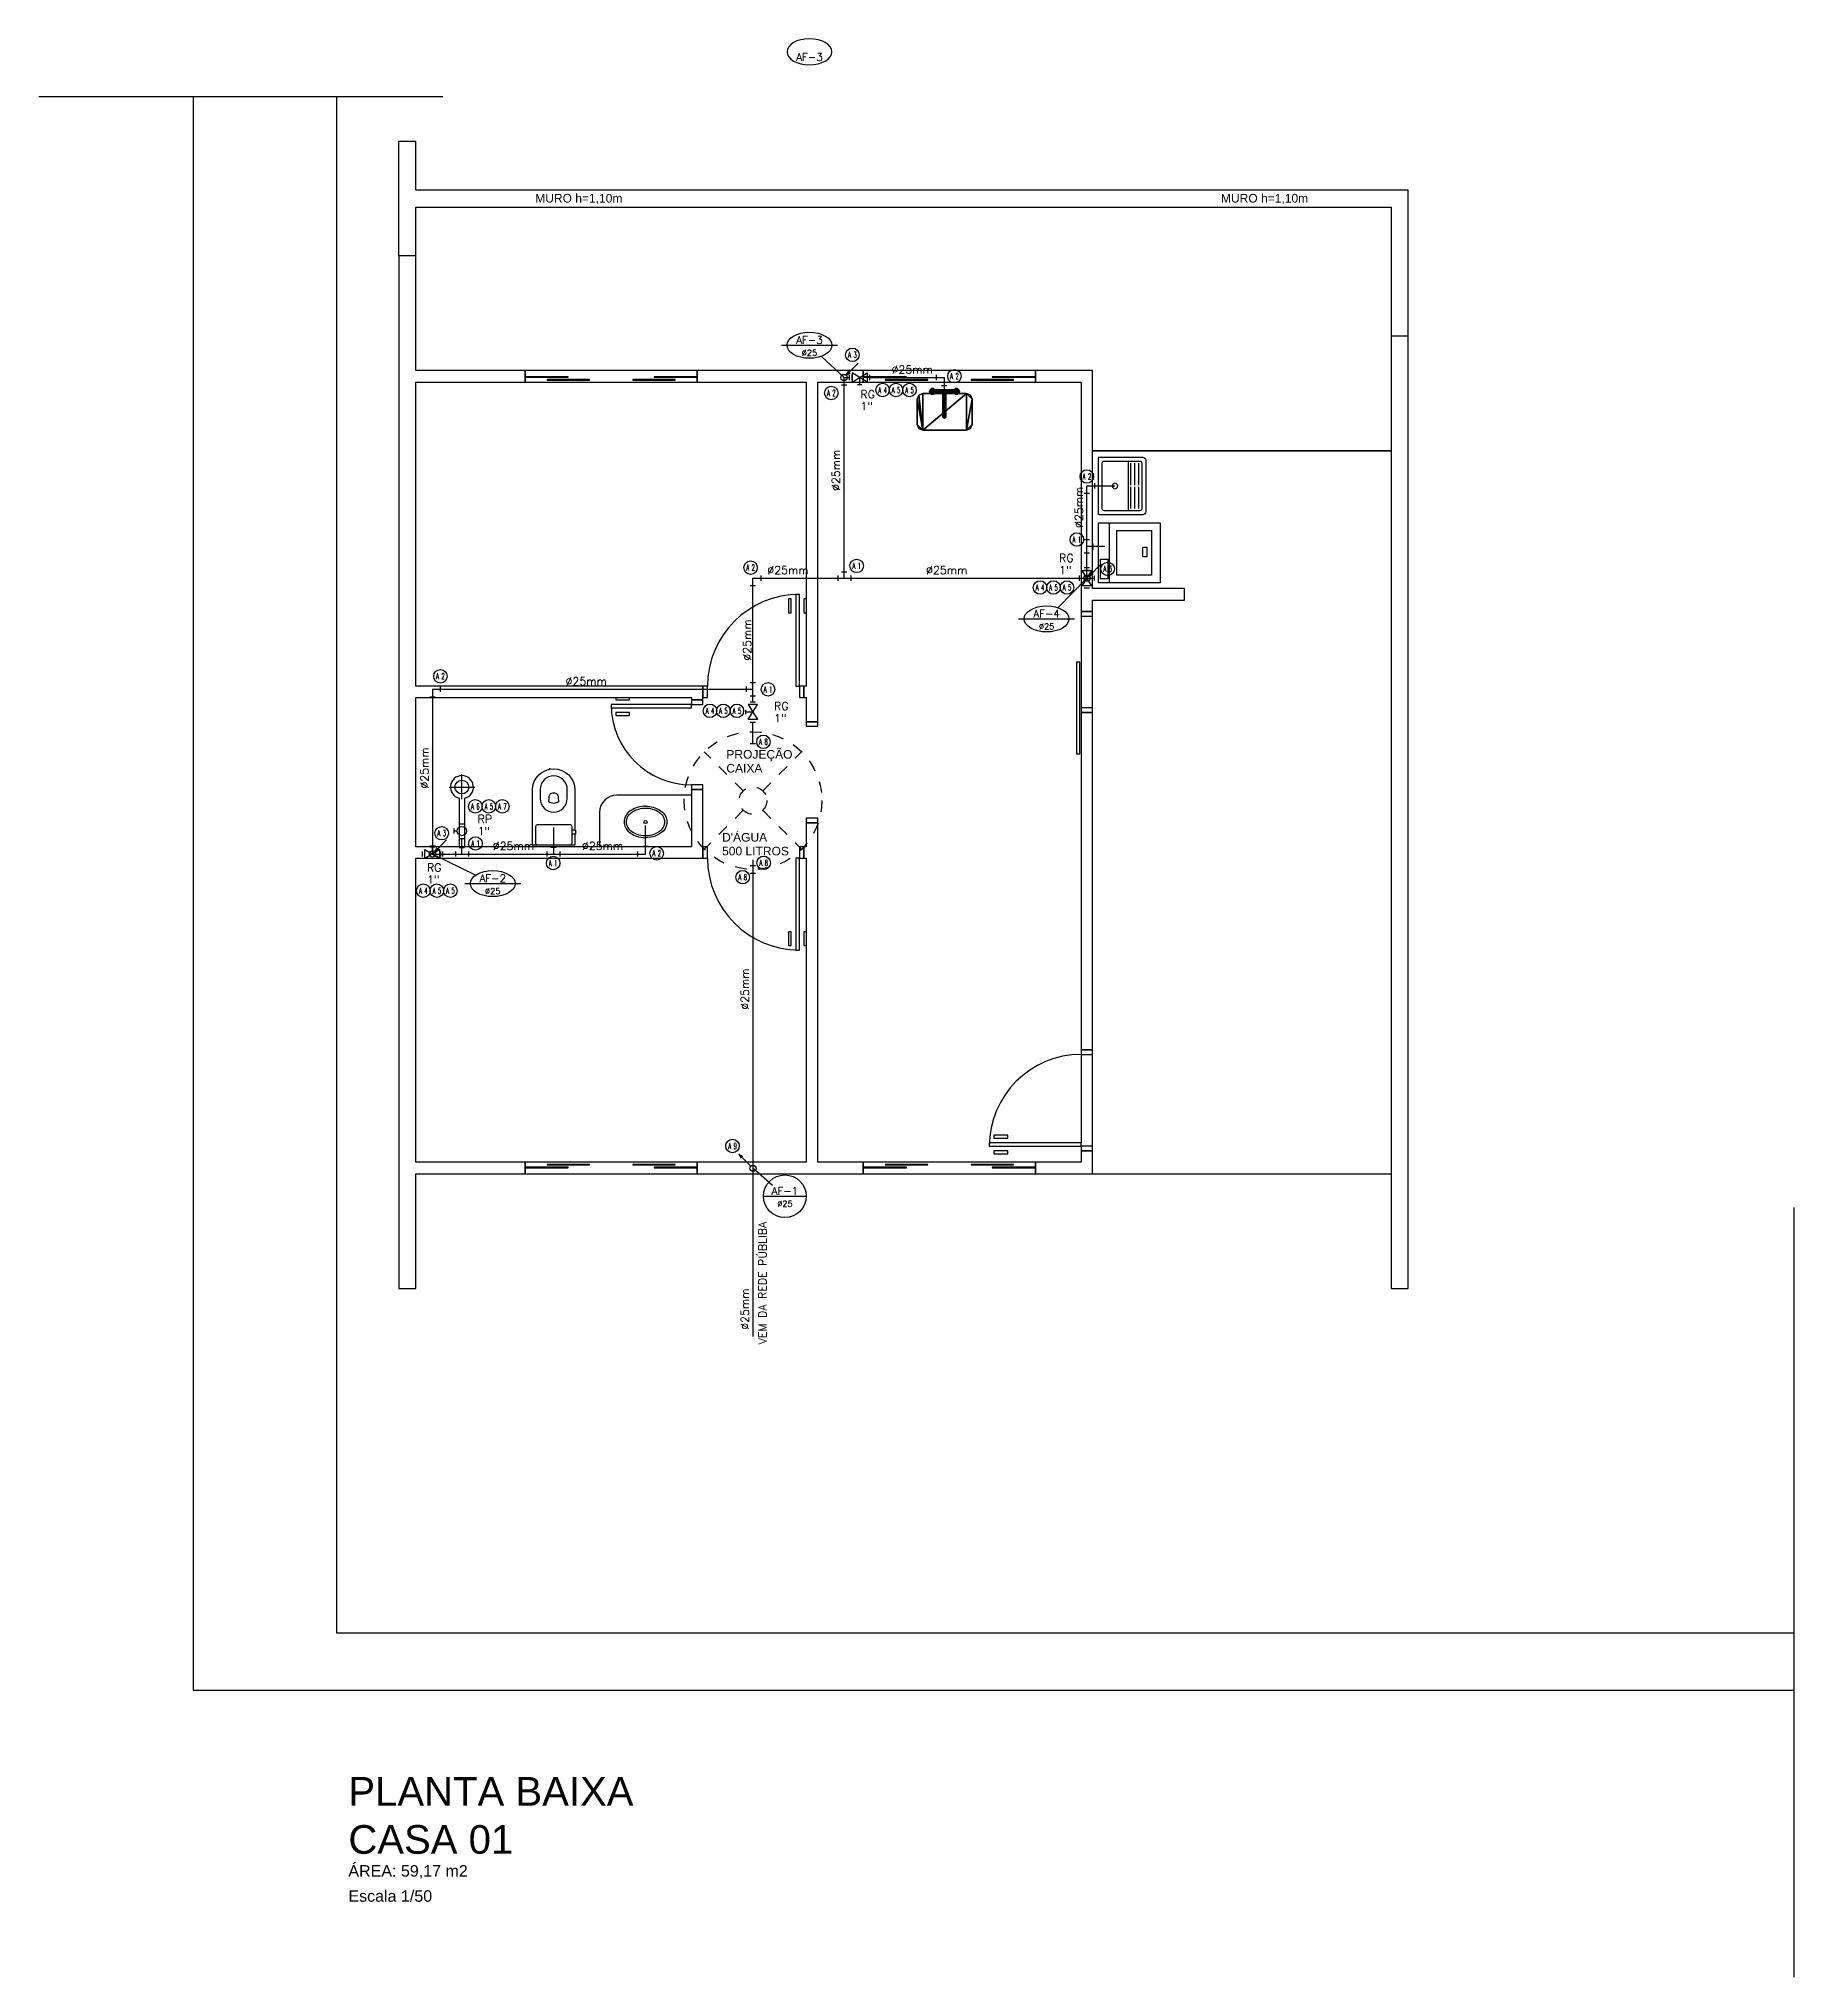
# Model space of a CAD drawing. Header units: metres. Extents: x 49 to 320, y -91 to 27.
# Drawn here: x 204.03 to 219.32, y -90.8 to -73.9 of the extents above; entities that cross this region are included whole.
import ezdxf
from ezdxf.enums import TextEntityAlignment as Align

# ---------------------------------------------------------------- set-up
doc = ezdxf.new("R2010")
doc.units = ezdxf.units.M
doc.header["$LTSCALE"] = 0.2
doc.linetypes.add('AF', pattern=[200, 100, 100])
doc.linetypes.add('DASHED', pattern=[0.75, 0.5, -0.25])
for name, color, linetype in [('ARQ-___-___-VST', 9, 'Continuous'), ('ARQ-COB-PRJ', 4, 'DASHED'), ('ARQ-EQP', 24, 'Continuous'), ('ARQ-EQP-___-INT', 7, 'Continuous'), ('CONEXAO_AG_FRIA', 6, 'Continuous'), ('Diametro', 1, 'Continuous'), ('LEGENDA_ID', 5, 'Continuous'), ('LEGENDA_ID_L', 5, 'Continuous'), ('Prumadas_L', 1, 'Continuous'), ('Prumadas_Q', 3, 'Continuous'), ('Prumadas_T', 3, 'Continuous'), ('TUBOS_AG_FRIA', 4, 'Continuous')]:
    doc.layers.add(name, color=color, linetype=linetype)
doc.styles.add('REGUA200', font='arial.ttf')
doc.styles.add('REGUA60', font='arial.ttf')
doc.styles.add('REGUA80', font='arial.ttf')
doc.styles.add('ROMANS', font='romans', dxfattribs={"height": 6})

# ---------------------------------------------------------------- blocks, each defined once
blk = doc.blocks.new('MCCUB1_3')
at = {"color": 254}
mesh = blk.add_polyface(dxfattribs=at)
corners = [(-24, -37, 70), (-22.5, -40.5, 70), (-19, -42, 70), (-24, -15, 70), (-22.5, -11.5, 70), (-19, -10, 70), (19, -10, 70), (19, -42, 70), (24, -15, 70), (24, -37, 70), (22.5, -40.5, 70), (22.5, -11.5, 70), (-24, -37, 85), (-22.5, -40.5, 85), (-19, -42, 85), (19, -42, 85), (22.5, -40.5, 85), (24, -37, 85), (24, -15, 85), (22.5, -11.5, 85), (19, -10, 85), (-19, -10, 85), (-22.5, -11.5, 85), (-24, -15, 85)]
mesh.append_faces([[corners[k] for k in face] for face in [(9, 7, 10), (6, 8, 11)]], dxfattribs={"vtx0": -1, "color": 254})
mesh.append_faces([[corners[k] for k in face] for face in [(0, 2, 3), (3, 2, 4), (4, 2, 5), (5, 2, 6), (8, 7, 9)]], dxfattribs={"vtx0": -1, "vtx1": -1, "color": 254})
mesh.append_faces([[corners[k] for k in face] for face in [(6, 7, 8)]], dxfattribs={"vtx0": -1, "vtx1": -1, "vtx2": -1, "color": 254})
mesh.append_faces([[corners[k] for k in face] for face in [(6, 2, 7)]], dxfattribs={"vtx0": -1, "vtx2": -1, "color": 254})
mesh.append_faces([[corners[k] for k in face] for face in [(12, 13, 0), (13, 14, 1), (14, 15, 2), (15, 16, 7), (16, 17, 10), (17, 18, 9), (18, 19, 8), (19, 20, 11), (20, 21, 6), (21, 22, 5), (22, 23, 4), (23, 12, 3)]], dxfattribs={"vtx1": -1, "color": 254})
mesh.append_faces([[corners[k] for k in face] for face in [(0, 1, 2), (13, 1, 0), (14, 2, 1), (15, 7, 2), (16, 10, 7), (17, 9, 10), (18, 8, 9), (19, 11, 8), (20, 6, 11), (21, 5, 6), (22, 4, 5), (23, 3, 4), (12, 0, 3)]], dxfattribs={"vtx2": -1, "color": 254})
mesh = blk.add_polyface(dxfattribs=at)
corners = [(-1.4, -30.5, 100.3), (-1.4, -30.5, 95.5), (-0.1, -31.3, 95.5), (-0.1, -31.3, 100.6), (-1.4, -29, 99.7), (-1.4, -29, 95.5), (-0.1, -28.3, 99.4), (-0.1, -28.3, 95.5), (1.2, -29, 99.7), (1.2, -29, 95.5), (1.2, -30.5, 100.3), (1.2, -30.5, 95.5), (-1.4, -27.2, 103.6), (-0.1, -27.5, 104.3), (-1.4, -26.6, 102.1), (-0.1, -26.3, 101.3), (1.2, -26.6, 102.1), (1.2, -27.2, 103.6), (-1.4, -10.6, 103.6), (-0.1, -10.3, 104.3), (-1.4, -11.2, 102.1), (-0.1, -11.5, 101.3), (1.2, -11.2, 102.1), (1.2, -10.6, 103.6), (-1.4, -7.6, 100.5), (-0.1, -7, 101), (-1.4, -8.6, 99.5), (-0.1, -9.2, 98.9), (1.2, -8.6, 99.5), (1.2, -7.6, 100.5), (-12.1, -6.6, 100), (-12.1, -7.3, 101.3), (11.9, -7.3, 101.3), (11.9, -6.6, 100), (-12.1, -7.4, 98.7), (11.9, -7.4, 98.7), (-12.1, -8.9, 98.7), (11.9, -8.9, 98.7), (-12.1, -9.6, 100), (11.9, -9.6, 100), (-12.1, -8.8, 101.3), (11.9, -8.8, 101.3), (12.5, -6.6, 106.9), (11.2, -5.7, 106.9), (9.7, -5.7, 106.9), (8.4, -6.6, 106.9), (7.9, -8.1, 106.9), (8.4, -9.6, 106.9), (9.6, -10.5, 106.9), (12.4, -9.6, 106.9), (11.2, -10.5, 106.9), (12.9, -8.1, 106.9), (12.5, -6.6, 101.9), (11.2, -5.7, 101.9), (9.7, -5.7, 101.9), (8.4, -6.6, 101.9), (7.9, -8.1, 101.9), (8.4, -9.6, 101.9), (9.6, -10.5, 101.9), (11.2, -10.5, 101.9), (12.4, -9.6, 101.9), (12.9, -8.1, 101.9), (-8.1, -8.1, 101.9), (-8.5, -6.6, 101.9), (-8.5, -6.6, 106.9), (-8.1, -8.1, 106.9), (-8.6, -9.6, 101.9), (-8.6, -9.6, 106.9), (-9.8, -10.5, 101.9), (-9.8, -10.5, 106.9), (-11.4, -10.5, 101.9), (-11.4, -10.5, 106.9), (-12.6, -9.6, 101.9), (-12.6, -9.6, 106.9), (-13.1, -8.1, 101.9), (-13.1, -8.1, 106.9), (-12.6, -6.6, 101.9), (-12.6, -6.6, 106.9), (-11.3, -5.7, 101.9), (-11.3, -5.7, 106.9), (-9.8, -5.7, 101.9), (-9.8, -5.7, 106.9)]
mesh.append_faces([[corners[k] for k in face] for face in [(30, 31, 32, 33), (34, 30, 33, 35), (36, 34, 35, 37), (38, 36, 37, 39), (40, 38, 39, 41), (31, 40, 41, 32), (52, 53, 43, 42), (53, 54, 44, 43), (54, 55, 45, 44), (55, 56, 46, 45), (56, 57, 47, 46), (57, 58, 48, 47), (58, 59, 50, 48), (59, 60, 49, 50), (60, 61, 51, 49), (61, 52, 42, 51), (62, 63, 64, 65), (66, 62, 65, 67), (68, 66, 67, 69), (70, 68, 69, 71), (72, 70, 71, 73), (74, 72, 73, 75), (76, 74, 75, 77), (78, 76, 77, 79), (80, 78, 79, 81), (63, 80, 81, 64)]], dxfattribs={"color": 254})
mesh.append_faces([[corners[k] for k in face] for face in [(32, 37, 35, 33), (49, 48, 50), (42, 49, 51), (64, 67, 65), (67, 71, 69)]], dxfattribs={"vtx0": -1, "color": 254})
mesh.append_faces([[corners[k] for k in face] for face in [(32, 39, 37), (42, 44, 45), (42, 45, 46), (42, 46, 47), (42, 47, 48), (64, 73, 71), (64, 75, 73), (64, 77, 75), (64, 79, 77)]], dxfattribs={"vtx0": -1, "vtx2": -1, "color": 254})
mesh.append_faces([[corners[k] for k in face] for face in [(24, 18, 19, 25), (26, 20, 18, 24), (27, 21, 20, 26), (28, 22, 21, 27), (29, 23, 22, 28), (25, 19, 23, 29)]], dxfattribs={"vtx1": -1, "color": 254})
mesh.append_faces([[corners[k] for k in face] for face in [(36, 38, 31)]], dxfattribs={"vtx1": -1, "vtx2": -1, "color": 254})
mesh.append_faces([[corners[k] for k in face] for face in [(12, 0, 3, 13), (14, 4, 0, 12), (15, 6, 4, 14), (16, 8, 6, 15), (17, 10, 8, 16), (13, 3, 10, 17), (18, 12, 13, 19), (20, 14, 12, 18), (21, 15, 14, 20), (22, 16, 15, 21), (23, 17, 16, 22), (19, 13, 17, 23)]], dxfattribs={"vtx1": -1, "vtx3": -1, "color": 254})
mesh.append_faces([[corners[k] for k in face] for face in [(32, 41, 39), (30, 34, 36, 31), (38, 40, 31), (42, 43, 44), (64, 81, 79)]], dxfattribs={"vtx2": -1, "color": 254})
mesh.append_faces([[corners[k] for k in face] for face in [(0, 1, 2, 3), (4, 5, 1, 0), (6, 7, 5, 4), (8, 9, 7, 6), (10, 11, 9, 8), (3, 2, 11, 10)]], dxfattribs={"vtx3": -1, "color": 254})
blk = doc.blocks.new('EQLAV1_2')
at = {"color": 0}
blk.add_lwpolyline([(30.8, -10), (-30.8, -10), (-30.8, -73.5), (30.8, -73.5)], close=True, dxfattribs=at)
at = {"layer": 'ARQ-EQP-___-INT'}
blk.add_line((30.8, -21.3), (-30.8, -21.3), dxfattribs=at)
for points in [[(6.4, -19.6), (26.4, -19.6), (26.4, -12.1), (6.4, -12.1)], [(22.9, -64.6), (22.9, -28.8), (-23, -28.8), (-23, -64.6)], [(4, -59.7), (4, -55.7), (-6, -55.7), (-6, -59.7)]]:
    blk.add_lwpolyline(points, close=True, dxfattribs=at)
blk = doc.blocks.new('SAT13S_2')
at = {"layer": 'ARQ-EQP', "color": 0, "linetype": 'ByBlock'}
blk.add_lwpolyline([(-26.5, -48.5), (26.5, -48.5, 0.414214), (29.5, -45.5), (29.5, -1, 0.414214), (28.5, 0), (-28.5, 0, 0.414214), (-29.5, -1), (-29.5, -45.5, 0.414214)], format="xyb", close=True, dxfattribs=at)
at = {"layer": 'ARQ-EQP-___-INT'}
for points in [[(25.5, -27.7), (25.5, -6, 0.414214), (23.5, -4), (-23.5, -4, 0.414214), (-25.5, -6), (-25.5, -27.7)], [(-25.5, -27.8), (-25.5, -29.7, 0.414214), (-24.5, -30.6), (-23.2, -30.6), (23.1, -30.6), (24.5, -30.6, 0.414214), (25.5, -29.7), (25.5, -27.8)], [(-25.5, -30.5), (-25.5, -42.5, 0.414214), (-23.5, -44.5)], [(-23.5, -44.5), (23.5, -44.5, 0.414214), (25.5, -42.5), (25.5, -30.5, 0.414214)], [(-23.2, -33), (-0.9, -33, 0.414214)], [(-23.2, -37), (-0.9, -37, 0.414214)], [(0.8, -33), (23.1, -33, 0.414214)], [(0.8, -37), (23.1, -37, 0.414214)], [(-23.2, -41), (-0.9, -41, 0.414214)], [(0.8, -41), (23.1, -41, 0.414214)]]:
    blk.add_lwpolyline(points, format="xyb", dxfattribs=at)
blk.add_circle((0, -17), 2.8, dxfattribs=at)
blk = doc.blocks.new('SAC616S2')
at = {"layer": 'ARQ-EQP', "color": 0, "linetype": 'ByBlock'}
blk.add_lwpolyline([(18.2, -1.5, -0.329256), (18.5, -1.9), (18.5, -49.6, -0.412623), (0, -68, -0.412623), (-18.5, -49.6), (-18.5, -14.5), (-18.9, -14.5), (-18.9, -11), (-18.5, -11), (-18.5, -1.9, -0.329256), (-18.2, -1.5), (-17.3, -1.5), (0, -1.5), (17.3, -1.5)], format="xyb", close=True, dxfattribs=at)
at = {"layer": 'ARQ-EQP-___-INT'}
for p, q in [((-18.5, -11), (-16, -11)), ((-18.5, -14.5), (-16, -14.5))]:
    blk.add_line(p, q, dxfattribs=at)
blk.add_lwpolyline([(-14, -1.5, 0.324141), (-16, -3.5), (-16, -17.5, 0.333333), (-14.5, -19), (0, -19), (14.5, -19, 0.333333), (16, -17.5), (16, -3.5, 0.324141), (14, -1.5, 0.324141)], format="xyb", dxfattribs=at)
for points in [[(0, -61.7, 0.418677), (11.8, -50), (11.8, -42.1, 0.411784), (0, -30.2, 0.411784), (-11.8, -42.1), (-11.8, -50, 0.418677)], [(0, -47, -0.428571), (-4, -43.3), (-4.3, -39.3, -0.16754), (0, -37.8, -0.16754), (4.3, -39.3), (4, -43.3, -0.428571)]]:
    blk.add_lwpolyline(points, format="xyb", close=True, dxfattribs=at)
blk.add_point((3.3, -68), dxfattribs=at)
blk = doc.blocks.new('SACHS__2')
at = {"layer": 'ARQ-EQP', "color": 0, "linetype": 'ByBlock'}
for p, q in [((42.3, 2.4), (0, 2.4)), ((0, 2.4), (0, -2.4)), ((42.3, -2.4), (0, -2.4))]:
    blk.add_line(p, q, dxfattribs=at)
blk.add_arc((52, 0), 10, 193.8865, 166.1135, dxfattribs=at)
at = {"layer": 'ARQ-EQP-___-INT'}
for p, q in [((41.6, 0), (63.2, 0)), ((52, 11.2), (52, -11.2))]:
    blk.add_line(p, q, dxfattribs=at)
blk.add_circle((52, 0), 6, dxfattribs=at)
blk = doc.blocks.new('SAL37S_2')
at = {"layer": 'ARQ-EQP-___-INT'}
for points in [[(0, -10, 0.145827), (-16.8, -14.9, 0.090827), (-22, -19.4, 0.12568), (-24.8, -26.7, 0.221372), (-20.6, -38.8, 0.186059), (0, -46.5, 0.186059)], [(0, -10, -0.145827), (16.8, -14.9, -0.090827), (22, -19.4, -0.12568), (24.8, -26.7, -0.221372), (20.6, -38.8, -0.186059), (0, -46.5, -0.186059)]]:
    blk.add_lwpolyline(points, format="xyb", dxfattribs=at)
blk.add_lwpolyline([(0, -12.5, 0.14623), (-15.5, -17, 0.09047), (-20, -20.9, 0.123903), (-22.4, -27, 0.21906), (-18.9, -37, 0.185248), (0, -44.1, 0.185248), (18.8, -37, 0.21906), (22.3, -27, 0.123903), (20, -20.9, 0.09047), (15.5, -17, 0.14623)], format="xyb", close=True, dxfattribs=at)
blk.add_circle((0, -28.3), 1.8, dxfattribs=at)
blk = doc.blocks.new('Titul1')
at = {"color": 6, "style": 'REGUA200', "width": 1.4}
blk.add_attdef('TITULO', (0, 0), '', height=5, dxfattribs=at)
at = {"color": 0, "style": 'REGUA80', "width": 1.4}
blk.add_attdef('ESCALA', (0, -3.98), '', height=2, dxfattribs=at)
blk = doc.blocks.new('_resf500p')
for p, q in [((-8.5, 8.5), (-42.4, 42.4)), ((8.5, 8.5), (42.4, 42.4)), ((-8.5, -8.5), (-42.4, -42.4)), ((8.5, -8.5), (42.4, -42.4))]:
    blk.add_line(p, q)
for radius in [60, 12]:
    blk.add_circle((0, 0), radius)
blk = doc.blocks.new('*U282', base_point=(503.7, 172.5))
for p, q in [((491.3, 184.8), (494.9, 182.7)), ((491.3, 184.8), (493.4, 181.2)), ((501.7, 174.4), (491.3, 184.8))]:
    blk.add_line(p, q)
blk.add_circle((503.7, 172.5), 2.71)
blk = doc.blocks.new('*U283', base_point=(500.9, 175.2))
for q in [(513.2, 187.6), (504.9, 180.7), (506.4, 179.3)]:
    blk.add_line((502.8, 177.1), q)
blk.add_circle((500.9, 175.2), 2.71)
blk = doc.blocks.new('*U284', base_point=(504.4, 179.3))
for q in [(516.8, 191.7), (508.5, 184.9), (510, 183.4)]:
    blk.add_line((506.4, 181.3), q)
blk.add_circle((504.4, 179.3), 2.71)
blk = doc.blocks.new('*U285', base_point=(506.6, 177.6))
for q in [(518.9, 190), (510.6, 183.1), (512.1, 181.7)]:
    blk.add_line((508.5, 179.5), q)
blk.add_circle((506.6, 177.6), 2.71)
blk = doc.blocks.new('*U286', base_point=(506.6, 177.7))
for p, q in [((508.9, 186.6), (504.2, 186.6)), ((510.6, 171.2), (502.5, 184.3)), ((510.6, 184.3), (502.5, 171.2)), ((502.5, 184.3), (510.6, 184.3)), ((502.5, 171.2), (510.6, 171.2)), ((506.6, 177.7), (512.8, 177.7)), ((508.9, 168.9), (504.2, 168.9))]:
    blk.add_line(p, q)
at = {"linetype": 'Continuous'}
blk.add_line((512.8, 179.7), (512.8, 175.8), dxfattribs=at)
blk = doc.blocks.new('*U287', base_point=(504.6, 179.3))
for p, q in [((495.7, 181.7), (495.7, 177)), ((511.1, 183.4), (498.1, 175.3)), ((498.1, 183.4), (511.1, 175.3)), ((498.1, 175.3), (498.1, 183.4)), ((504.6, 179.3), (504.6, 185.6)), ((511.1, 175.3), (511.1, 183.4)), ((513.5, 181.7), (513.5, 177))]:
    blk.add_line(p, q)
at = {"linetype": 'Continuous'}
blk.add_line((502.7, 185.6), (506.5, 185.6), dxfattribs=at)
blk = doc.blocks.new('*U288', base_point=(503.7, 176.4))
at = {"linetype": 'Continuous'}
blk.add_line((497.4, 174.5), (497.4, 178.3), dxfattribs=at)
for p, q in [((503.7, 176.4), (497.4, 176.4)), ((499.6, 183), (507.7, 169.9)), ((499.6, 169.9), (507.7, 183)), ((507.7, 183), (499.6, 183)), ((507.7, 169.9), (499.6, 169.9)), ((501.3, 185.3), (506, 185.3)), ((501.3, 167.6), (506, 167.6))]:
    blk.add_line(p, q)
blk = doc.blocks.new('*U289', base_point=(501, 175.2))
for p, q in [((492.1, 177.5), (492.1, 172.9)), ((507.5, 179.2), (494.4, 171.2)), ((494.4, 179.2), (507.5, 171.2)), ((494.4, 171.2), (494.4, 179.2)), ((501, 175.2), (501, 181.5)), ((507.5, 171.2), (507.5, 179.2)), ((509.8, 177.5), (509.8, 172.9))]:
    blk.add_line(p, q)
at = {"linetype": 'Continuous'}
blk.add_line((499.1, 181.5), (502.9, 181.5), dxfattribs=at)
blk = doc.blocks.new('*U290', base_point=(501.1, 175.4))
at = {"linetype": 'Continuous'}
blk.add_line((494.3, 173.3), (494.3, 177.5), dxfattribs=at)
for p, q in [((497.1, 175.4), (494.3, 175.4)), ((498.8, 181.8), (503.5, 181.8)), ((498.8, 169), (503.5, 169))]:
    blk.add_line(p, q)
blk.add_circle((501.1, 175.4), 4.03)
blk = doc.blocks.new('*U291', base_point=(502.7, 175.2))
for p, q in [((495.7, 177.5), (495.7, 172.9)), ((500.4, 181.9), (505.1, 181.9))]:
    blk.add_line(p, q)
blk = doc.blocks.new('*U292', base_point=(500.9, 175.2))
for p, q in [((503.2, 181.9), (498.5, 181.9)), ((507.9, 177.5), (507.9, 172.9))]:
    blk.add_line(p, q)
blk = doc.blocks.new('*U293', base_point=(506.6, 177.6))
for p, q in [((499.8, 179.9), (499.8, 175.3)), ((504.2, 184.6), (508.9, 184.6))]:
    blk.add_line(p, q)
blk = doc.blocks.new('*U294', base_point=(506.6, 178.4))
for p, q in [((508.9, 171.7), (504.2, 171.7)), ((513.6, 176.1), (513.6, 180.7))]:
    blk.add_line(p, q)
blk = doc.blocks.new('*U295', base_point=(504.4, 179.3))
for p, q in [((506.8, 172.6), (502.1, 172.6)), ((511.4, 177), (511.4, 181.7))]:
    blk.add_line(p, q)
blk = doc.blocks.new('*U296', base_point=(505.3, 179.3))
for p, q in [((498.6, 177), (498.6, 181.7)), ((503, 172.3), (507.7, 172.3))]:
    blk.add_line(p, q)
blk = doc.blocks.new('*U297', base_point=(503.7, 177.6))
for p, q in [((506, 170.9), (501.3, 170.9)), ((510.7, 175.3), (510.7, 179.9))]:
    blk.add_line(p, q)
blk = doc.blocks.new('*U298', base_point=(500.9, 176.6))
for p, q in [((503.2, 169.9), (498.5, 169.9)), ((507.9, 174.3), (507.9, 179))]:
    blk.add_line(p, q)
blk = doc.blocks.new('*U299', base_point=(503.7, 176.6))
for p, q in [((498.1, 174.3), (498.1, 179)), ((501.3, 182.5), (506, 182.5)), ((501.3, 171.1), (506, 171.1))]:
    blk.add_line(p, q)
blk = doc.blocks.new('*U300', base_point=(504.4, 177.6))
for p, q in [((498.9, 179.9), (498.9, 175.3)), ((502.1, 183.2), (506.8, 183.2)), ((510.3, 179.9), (510.3, 175.3))]:
    blk.add_line(p, q)
blk = doc.blocks.new('*U301', base_point=(506.6, 177.9))
for p, q in [((508.9, 183.7), (504.2, 183.7)), ((508.9, 172.3), (504.2, 172.3)), ((512.1, 175.5), (512.1, 180.2))]:
    blk.add_line(p, q)
blk = doc.blocks.new('*U302', base_point=(501.9, 175.2))
for p, q in [((496.1, 177.5), (496.1, 172.9)), ((504.2, 180.8), (499.6, 180.8)), ((507.5, 177.5), (507.5, 172.9))]:
    blk.add_line(p, q)
blk = doc.blocks.new('*U303', base_point=(501.1, 175.2))
for p, q in [((495.5, 177.5), (495.5, 172.9)), ((498.8, 180.8), (503.5, 180.8)), ((507, 177.5), (507, 172.9))]:
    blk.add_line(p, q)
blk = doc.blocks.new('*U304', base_point=(503.7, 175.1))
blk.add_line((501.3, 175.1), (506, 175.1))
blk = doc.blocks.new('*U305', base_point=(503.7, 175))
blk.add_line((501.3, 175), (506, 175))
blk = doc.blocks.new('*U306', base_point=(503.7, 176.2))
blk.add_line((501.3, 176.2), (506, 176.2))

msp = doc.modelspace()

# ---------------------------------------------------------------- linework, layer by layer
for p, q in [((207.55, -74.408), (204.031, -74.408)), ((207.167, -74.794), (207.317, -74.794)), ((207.167, -75.794), (207.167, -84.794)), ((207.317, -75.794), (207.167, -75.794)), ((207.317, -76.794), (207.317, -75.794)), ((215.812, -76.494), (215.812, -84.794)), ((215.962, -76.494), (215.812, -76.494)), ((215.962, -84.794), (215.962, -76.494)), ((208.267, -76.794), (207.317, -76.794)), ((208.267, -76.894), (208.267, -76.794)), ((208.268, -76.794), (208.267, -76.794)), ((208.267, -76.794), (208.267, -76.894)), ((209.766, -76.794), (208.268, -76.794)), ((208.268, -76.894), (208.268, -76.794)), ((208.643, -76.847), (208.274, -76.847)), ((208.274, -76.847), (208.274, -76.852)), ((208.274, -76.852), (208.643, -76.852)), ((208.828, -76.872), (208.459, -76.872)), ((208.459, -76.872), (208.459, -76.877)), ((208.643, -76.852), (208.643, -76.847)), ((208.828, -76.877), (208.828, -76.872)), ((209.575, -76.872), (209.206, -76.872)), ((209.206, -76.872), (209.206, -76.877)), ((209.76, -76.847), (209.391, -76.847)), ((209.391, -76.847), (209.391, -76.852)), ((209.391, -76.852), (209.76, -76.852)), ((209.575, -76.877), (209.575, -76.872)), ((209.76, -76.852), (209.76, -76.847)), ((209.767, -76.794), (209.766, -76.794)), ((209.766, -76.794), (209.766, -76.894)), ((209.767, -76.794), (209.767, -76.894)), ((211.214, -76.794), (209.767, -76.794)), ((209.767, -76.894), (209.767, -76.794)), ((211.214, -76.894), (211.214, -76.794)), ((211.215, -76.794), (211.214, -76.794)), ((211.214, -76.794), (211.214, -76.894)), ((212.713, -76.794), (211.215, -76.794)), ((211.215, -76.894), (211.215, -76.794)), ((211.591, -76.847), (211.221, -76.847)), ((211.221, -76.847), (211.221, -76.852)), ((211.221, -76.852), (211.591, -76.852)), ((211.775, -76.872), (211.406, -76.872)), ((211.406, -76.872), (211.406, -76.877)), ((211.591, -76.852), (211.591, -76.847)), ((211.775, -76.877), (211.775, -76.872)), ((212.523, -76.872), (212.154, -76.872)), ((212.154, -76.872), (212.154, -76.877)), ((212.707, -76.847), (212.338, -76.847)), ((212.338, -76.847), (212.338, -76.852)), ((212.338, -76.852), (212.707, -76.852)), ((212.523, -76.877), (212.523, -76.872)), ((212.707, -76.852), (212.707, -76.847)), ((212.714, -76.794), (212.713, -76.794)), ((212.713, -76.794), (212.713, -76.894)), ((212.714, -76.794), (212.714, -76.894)), ((213.212, -76.794), (212.714, -76.794)), ((212.714, -76.894), (212.714, -76.794)), ((213.212, -78.694), (213.212, -76.794)), ((207.317, -79.544), (207.317, -76.894)), ((207.317, -76.894), (208.267, -76.894)), ((208.267, -76.894), (208.268, -76.894)), ((208.268, -76.894), (209.766, -76.894)), ((208.459, -76.877), (208.828, -76.877)), ((209.206, -76.877), (209.575, -76.877)), ((209.766, -76.894), (209.767, -76.894)), ((209.767, -76.894), (210.717, -76.894)), ((210.717, -76.894), (210.717, -79.544)), ((210.817, -79.854), (210.817, -76.894)), ((210.817, -76.894), (211.214, -76.894)), ((211.214, -76.894), (211.215, -76.894)), ((211.215, -76.894), (212.713, -76.894)), ((211.406, -76.877), (211.775, -76.877)), ((212.154, -76.877), (212.523, -76.877)), ((212.713, -76.894), (212.714, -76.894)), ((212.714, -76.894), (213.112, -76.894)), ((213.112, -76.894), (213.112, -78.894)), ((213.212, -77.494), (215.812, -77.494)), ((215.812, -77.494), (213.212, -77.494)), ((214.012, -78.694), (213.212, -78.694)), ((214.012, -78.794), (214.012, -78.694)), ((210.562, -78.784), (210.562, -78.904)), ((210.587, -78.784), (210.562, -78.784)), ((210.587, -78.904), (210.587, -78.784)), ((210.657, -78.744), (210.627, -78.744)), ((210.627, -78.744), (210.627, -79.544)), ((210.657, -79.544), (210.657, -78.744)), ((210.697, -78.784), (210.697, -78.904)), ((210.717, -78.784), (210.697, -78.784)), ((213.112, -78.894), (213.212, -78.894)), ((213.212, -78.894), (213.112, -78.894)), ((213.112, -78.894), (213.112, -78.934)), ((213.212, -78.894), (213.212, -78.794)), ((213.212, -78.794), (214.012, -78.794)), ((213.212, -78.934), (213.212, -78.894)), ((210.562, -78.904), (210.587, -78.904)), ((210.697, -78.904), (210.717, -78.904)), ((213.112, -78.934), (213.212, -78.934)), ((213.112, -78.934), (213.112, -79.734)), ((213.212, -79.734), (213.212, -78.934)), ((213.212, -79.734), (213.212, -78.934)), ((213.102, -79.334), (213.072, -79.334)), ((213.072, -79.334), (213.072, -80.134)), ((213.102, -80.134), (213.102, -79.334)), ((209.817, -79.544), (207.317, -79.544)), ((209.817, -79.644), (209.817, -79.544)), ((209.857, -79.544), (209.817, -79.544)), ((209.817, -79.544), (209.817, -79.644)), ((209.857, -79.644), (209.857, -79.544)), ((210.627, -79.544), (210.657, -79.544)), ((210.697, -79.544), (210.657, -79.544)), ((210.657, -79.544), (210.657, -79.644)), ((210.697, -79.544), (210.697, -79.644)), ((210.717, -79.544), (210.697, -79.544)), ((210.697, -79.644), (210.697, -79.544)), ((207.317, -80.944), (207.317, -79.644)), ((207.317, -79.644), (209.717, -79.644)), ((209.717, -79.704), (209.017, -79.704)), ((209.017, -79.704), (209.017, -79.734)), ((209.017, -79.734), (209.717, -79.734)), ((209.057, -79.644), (209.057, -79.664)), ((209.057, -79.664), (209.177, -79.664)), ((209.177, -79.664), (209.177, -79.644)), ((209.717, -79.644), (209.717, -79.664)), ((209.717, -79.664), (209.817, -79.664)), ((209.817, -79.664), (209.717, -79.664)), ((209.717, -79.664), (209.717, -79.704)), ((209.717, -79.704), (209.817, -79.704)), ((209.717, -79.734), (209.717, -79.704)), ((209.817, -79.664), (209.817, -79.644)), ((209.817, -79.644), (209.857, -79.644)), ((209.817, -79.704), (209.817, -79.664)), ((210.657, -79.644), (210.697, -79.644)), ((210.697, -79.644), (210.717, -79.644)), ((210.717, -79.644), (210.717, -79.854)), ((213.112, -79.734), (213.112, -79.774)), ((213.212, -79.734), (213.112, -79.734)), ((213.212, -79.774), (213.212, -79.734)), ((209.177, -79.774), (209.057, -79.774)), ((209.057, -79.774), (209.057, -79.799)), ((209.057, -79.799), (209.177, -79.799)), ((209.177, -79.799), (209.177, -79.774)), ((210.717, -79.854), (210.817, -79.854)), ((210.817, -79.854), (210.717, -79.854)), ((210.717, -79.854), (210.717, -79.894)), ((210.717, -79.894), (210.817, -79.894)), ((210.817, -79.894), (210.817, -79.854)), ((213.212, -79.774), (213.112, -79.774)), ((213.112, -79.774), (213.112, -82.714)), ((213.112, -79.774), (213.212, -79.774)), ((213.212, -82.714), (213.212, -79.774)), ((213.072, -80.134), (213.102, -80.134)), ((209.717, -80.404), (209.717, -80.444)), ((209.817, -80.404), (209.717, -80.404)), ((209.817, -80.444), (209.817, -80.404)), ((209.717, -80.494), (209.067, -80.494)), ((209.717, -80.444), (209.717, -80.944)), ((209.817, -80.444), (209.717, -80.444)), ((209.717, -80.444), (209.817, -80.444)), ((209.817, -80.944), (209.817, -80.444)), ((208.917, -80.644), (208.917, -80.944)), ((210.717, -80.694), (210.717, -80.734)), ((210.817, -80.694), (210.717, -80.694)), ((210.717, -80.734), (210.717, -80.944)), ((210.817, -80.734), (210.717, -80.734)), ((210.717, -80.734), (210.817, -80.734)), ((210.817, -80.734), (210.817, -80.694)), ((210.817, -83.694), (210.817, -80.734)), ((209.717, -80.944), (207.317, -80.944)), ((207.317, -83.694), (207.317, -81.044)), ((207.317, -81.044), (209.817, -81.044)), ((209.817, -81.044), (209.817, -80.944)), ((209.857, -80.944), (209.817, -80.944)), ((209.817, -80.944), (209.817, -81.044)), ((209.817, -81.044), (209.857, -81.044)), ((209.857, -81.044), (209.857, -80.944)), ((210.627, -81.044), (210.627, -81.844)), ((210.657, -81.044), (210.627, -81.044)), ((210.697, -80.944), (210.657, -80.944)), ((210.657, -80.944), (210.657, -81.044)), ((210.657, -81.044), (210.697, -81.044)), ((210.657, -81.844), (210.657, -81.044)), ((210.697, -80.944), (210.697, -81.044)), ((210.717, -80.944), (210.697, -80.944)), ((210.697, -81.044), (210.697, -80.944)), ((210.697, -81.044), (210.717, -81.044)), ((210.717, -81.044), (210.717, -83.694)), ((210.562, -81.684), (210.562, -81.804)), ((210.587, -81.684), (210.562, -81.684)), ((210.587, -81.804), (210.587, -81.684)), ((210.697, -81.684), (210.697, -81.804)), ((210.717, -81.684), (210.697, -81.684)), ((210.562, -81.804), (210.587, -81.804)), ((210.627, -81.844), (210.657, -81.844)), ((210.697, -81.804), (210.717, -81.804)), ((213.112, -82.714), (213.212, -82.714)), ((213.212, -82.714), (213.112, -82.714)), ((213.112, -82.714), (213.112, -82.754)), ((213.112, -82.754), (213.212, -82.754)), ((213.112, -82.754), (213.112, -83.524)), ((213.212, -82.754), (213.212, -82.714)), ((213.212, -83.554), (213.212, -82.754)), ((213.212, -83.554), (213.212, -82.754)), ((212.472, -83.459), (212.352, -83.459)), ((212.352, -83.459), (212.352, -83.484)), ((212.472, -83.484), (212.472, -83.459)), ((213.112, -83.524), (212.312, -83.524)), ((212.312, -83.524), (212.312, -83.554)), ((212.312, -83.554), (213.112, -83.554)), ((212.352, -83.484), (212.472, -83.484)), ((212.472, -83.594), (212.352, -83.594)), ((212.352, -83.594), (212.352, -83.619)), ((212.352, -83.619), (212.472, -83.619)), ((212.472, -83.619), (212.472, -83.594)), ((213.112, -83.554), (213.112, -83.524)), ((213.112, -83.554), (213.112, -83.594)), ((213.212, -83.554), (213.112, -83.554)), ((213.112, -83.594), (213.112, -83.694)), ((213.212, -83.594), (213.112, -83.594)), ((213.112, -83.594), (213.212, -83.594)), ((213.212, -83.594), (213.212, -83.554)), ((213.212, -83.794), (213.212, -83.594)), ((208.267, -83.694), (207.317, -83.694)), ((207.317, -84.794), (207.317, -83.794)), ((207.317, -83.794), (208.267, -83.794)), ((208.267, -83.794), (208.267, -83.694)), ((208.268, -83.694), (208.267, -83.694)), ((208.267, -83.694), (208.267, -83.794)), ((208.267, -83.794), (208.268, -83.794)), ((209.766, -83.694), (208.268, -83.694)), ((208.268, -83.794), (208.268, -83.694)), ((208.268, -83.794), (209.766, -83.794)), ((208.643, -83.737), (208.274, -83.737)), ((208.274, -83.737), (208.274, -83.742)), ((208.274, -83.742), (208.643, -83.742)), ((208.828, -83.712), (208.459, -83.712)), ((208.459, -83.712), (208.459, -83.717)), ((208.459, -83.717), (208.828, -83.717)), ((208.643, -83.742), (208.643, -83.737)), ((208.828, -83.717), (208.828, -83.712)), ((209.575, -83.712), (209.206, -83.712)), ((209.206, -83.712), (209.206, -83.717)), ((209.206, -83.717), (209.575, -83.717)), ((209.76, -83.737), (209.391, -83.737)), ((209.391, -83.737), (209.391, -83.742)), ((209.391, -83.742), (209.76, -83.742)), ((209.575, -83.717), (209.575, -83.712)), ((209.76, -83.742), (209.76, -83.737)), ((209.767, -83.694), (209.766, -83.694)), ((209.766, -83.694), (209.766, -83.794)), ((209.766, -83.794), (209.767, -83.794)), ((209.767, -83.694), (209.767, -83.794)), ((210.717, -83.694), (209.767, -83.694)), ((209.767, -83.794), (209.767, -83.694)), ((209.767, -83.794), (211.214, -83.794)), ((211.214, -83.694), (210.817, -83.694)), ((211.214, -83.794), (211.214, -83.694)), ((211.215, -83.694), (211.214, -83.694)), ((211.214, -83.694), (211.214, -83.794)), ((211.214, -83.794), (211.215, -83.794)), ((212.713, -83.694), (211.215, -83.694)), ((211.215, -83.794), (211.215, -83.694)), ((211.215, -83.794), (212.713, -83.794)), ((211.591, -83.737), (211.221, -83.737)), ((211.221, -83.737), (211.221, -83.742)), ((211.221, -83.742), (211.591, -83.742)), ((211.775, -83.712), (211.406, -83.712)), ((211.406, -83.712), (211.406, -83.717)), ((211.406, -83.717), (211.775, -83.717)), ((211.591, -83.742), (211.591, -83.737)), ((211.775, -83.717), (211.775, -83.712)), ((212.523, -83.712), (212.154, -83.712)), ((212.154, -83.712), (212.154, -83.717)), ((212.154, -83.717), (212.523, -83.717)), ((212.707, -83.737), (212.338, -83.737)), ((212.338, -83.737), (212.338, -83.742)), ((212.338, -83.742), (212.707, -83.742)), ((212.523, -83.717), (212.523, -83.712)), ((212.707, -83.742), (212.707, -83.737)), ((212.714, -83.694), (212.713, -83.694)), ((212.713, -83.694), (212.713, -83.794)), ((212.713, -83.794), (212.714, -83.794)), ((212.714, -83.694), (212.714, -83.794)), ((213.112, -83.694), (212.714, -83.694)), ((212.714, -83.794), (212.714, -83.694)), ((212.714, -83.794), (213.212, -83.794)), ((213.212, -83.794), (215.812, -83.794)), ((213.212, -83.794), (215.812, -83.794)), ((219.324, -90.797), (219.324, -84.088)), ((207.167, -84.794), (207.317, -84.794)), ((215.812, -84.794), (215.962, -84.794))]:
    msp.add_line(p, q)
at = {"color": 15}
for p, q in [((205.376, -74.408), (205.376, -88.295)), ((205.376, -88.295), (219.324, -88.295))]:
    msp.add_line(p, q, dxfattribs=at)
at = {"color": 0}
for p, q in [((206.626, -74.408), (206.626, -87.795)), ((206.626, -87.795), (219.324, -87.795))]:
    msp.add_line(p, q, dxfattribs=at)
msp.add_circle((210.531, -83.99), 0.186)
for centre, radius, start, end in [((210.657, -79.544), 0.8, 90, 180), ((209.717, -79.704), 0.7, 180, 270), ((209.067, -80.644), 0.15, 90, 180), ((210.657, -81.044), 0.8, 180, 270), ((213.112, -83.554), 0.8, 90, 180)]:
    msp.add_arc(centre, radius, start, end)
at = {"layer": 'ARQ-___-___-VST'}
for p, q in [((207.167, -75.794), (207.167, -74.794)), ((207.317, -75.219), (207.317, -74.794)), ((207.317, -75.219), (215.812, -75.219)), ((215.812, -75.219), (215.962, -75.219)), ((215.962, -76.494), (215.962, -75.219)), ((207.317, -75.794), (207.317, -75.369)), ((207.317, -75.369), (215.812, -75.369)), ((215.812, -75.369), (215.812, -76.494))]:
    msp.add_line(p, q, dxfattribs=at)
at = {"layer": 'LEGENDA_ID_L'}
for centre in [(211.119, -76.656), (212.008, -76.843), (210.935, -76.989), (211.382, -76.963), (211.499, -76.963), (211.617, -76.963), (213.162, -77.717), (213.074, -78.266), (210.232, -78.511), (211.156, -78.496), (213.343, -78.522), (212.754, -78.684), (212.871, -78.684), (212.989, -78.684), (207.53, -79.458), (210.384, -79.572), (209.878, -79.759), (209.995, -79.759), (210.113, -79.759), (210.344, -80.029), (207.834, -80.592), (207.952, -80.592), (208.069, -80.592), (207.541, -80.826), (207.836, -80.915), (208.512, -81.086), (209.414, -81.001), (210.346, -81.084), (210.163, -81.209), (207.381, -81.327), (207.499, -81.327), (207.617, -81.327), (210.075, -83.552)]:
    msp.add_circle(centre, 0.0588, dxfattribs=at)
at = {"layer": 'Prumadas_L'}
for p, q in [((210.501, -76.573), (210.989, -76.573)), ((210.849, -76.67), (211.046, -76.854)), ((212.908, -78.86), (213.162, -78.603)), ((212.566, -78.958), (213.055, -78.958)), ((207.837, -81.192), (207.461, -81.007)), ((207.742, -81.265), (208.23, -81.265)), ((210.423, -83.895), (210.253, -83.746)), ((210.344, -83.99), (210.717, -83.99))]:
    msp.add_line(p, q, dxfattribs=at)
at = {"layer": 'Prumadas_Q', "extrusion": (0, 0, -1)}
msp.add_ellipse((210.745, -74.015), major_axis=(0.195, 0), ratio=0.583333, dxfattribs=at)
at = {"layer": 'Prumadas_Q'}
for centre in [(210.745, -76.573), (212.811, -78.958), (207.986, -81.265)]:
    msp.add_ellipse(centre, major_axis=(0.195, 0), ratio=0.583333, dxfattribs=at)
at = {"layer": 'TUBOS_AG_FRIA', "linetype": 'AF'}
for points in [[(211.046, -78.603), (211.046, -76.854), (211.094, -76.854)], [(211.271, -76.854), (211.918, -76.854), (211.918, -77.052)], [(213.162, -78.557), (213.162, -77.799), (213.406, -77.799)], [(213.317, -78.328), (213.162, -78.328)], [(213.162, -78.603), (213.162, -78.557)], [(210.253, -79.681), (210.253, -78.603), (213.162, -78.603)], [(210.253, -79.572), (208.1, -79.572), (207.461, -79.572), (207.461, -81.007), (207.489, -81.007)], [(210.253, -80.044), (210.253, -79.859)], [(207.489, -81.007), (209.317, -81.007), (209.317, -80.759)], [(207.717, -81.007), (207.717, -80.871)], [(208.515, -80.777), (208.515, -81.007)], [(210.253, -81.058), (210.253, -83.746), (210.253, -85.212)]]:
    msp.add_lwpolyline(points, dxfattribs=at)

# ---------------------------------------------------------------- block references
for name, p, xscale, yscale, zscale in [('MCCUB1_3', (211.922, -76.894), 0.01, 0.01, 0.01), ('SAL37S_2', (209.317, -80.516), 0.0075, 0.0075, 0.0075)]:
    msp.add_blockref(name, p, dxfattribs=dict(xscale=xscale, yscale=yscale, zscale=zscale))
for name, p, xscale, yscale, zscale, rotation in [('SAT13S_2', (213.262, -77.799), -0.0085, 0.0085, 0.0085, 90), ('EQLAV1_2', (213.177, -78.383), -0.0085, 0.0085, 0.0085, 90), ('SACHS__2', (207.717, -80.944), 0.01, 0.01, 0.01, 90), ('SAC616S2', (208.517, -80.944), 0.01, 0.01, 0.01, 180)]:
    msp.add_blockref(name, p, dxfattribs=dict(xscale=xscale, yscale=yscale, zscale=zscale, rotation=rotation))
ref = msp.add_blockref('Titul1', (206.728, -89.302), dxfattribs=dict(xscale=0.05, yscale=0.05, zscale=0.05))
ref.add_attrib('TITULO', 'PLANTA BAIXA', (206.728, -89.302), dxfattribs={"color": 6, "height": 0.25, "style": 'REGUA200'})
ref.add_attrib('ESCALA', 'Escala 1/50', (206.728, -90.139), dxfattribs={"color": 0, "height": 0.1, "style": 'REGUA80'})
ref = msp.add_blockref('Titul1', (206.728, -89.721), dxfattribs=dict(xscale=0.05, yscale=0.05, zscale=0.05))
ref.add_attrib('TITULO', 'CASA 01', (206.728, -89.721), dxfattribs={"color": 6, "height": 0.25, "style": 'REGUA200'})
ref.add_attrib('ESCALA', 'ÁREA: 59,17 m2', (206.728, -89.92), dxfattribs={"color": 0, "height": 0.1, "style": 'REGUA80'})
at = {"layer": 'ARQ-COB-PRJ', "xscale": 0.01, "yscale": 0.01, "zscale": 0.01}
msp.add_blockref('_resf500p', (210.253, -80.541), dxfattribs=at)
at = {"layer": 'ARQ-EQP', "xscale": 0.01, "yscale": 0.01, "rotation": 180}
msp.add_blockref('*U287', (211.182, -76.854), dxfattribs=at)
at = {"layer": 'ARQ-EQP', "xscale": 0.01, "yscale": 0.01}
for name, p in [('*U286', (213.162, -78.603)), ('*U288', (210.253, -79.77)), ('*U290', (207.717, -80.807)), ('*U289', (207.461, -81.007))]:
    msp.add_blockref(name, p, dxfattribs=at)
at = {"layer": 'CONEXAO_AG_FRIA', "xscale": 0.01, "yscale": 0.01}
for name, p in [('*U284', (211.046, -76.854)), ('*U295', (211.046, -76.854)), ('*U296', (211.918, -76.854)), ('*U294', (213.162, -77.799)), ('*U301', (213.162, -78.328)), ('*U300', (211.046, -78.603)), ('*U293', (213.162, -78.603)), ('*U285', (213.162, -78.603)), ('*U297', (210.253, -78.603)), ('*U298', (207.461, -79.572)), ('*U299', (210.253, -79.572)), ('*U306', (210.253, -80.044)), ('*U283', (207.461, -81.007)), ('*U292', (207.461, -81.007)), ('*U303', (207.717, -81.007)), ('*U302', (208.515, -81.007)), ('*U291', (209.317, -81.007)), ('*U304', (210.253, -81.107)), ('*U305', (210.253, -81.174)), ('*U282', (210.253, -83.746))]:
    msp.add_blockref(name, p, dxfattribs=at)

# ---------------------------------------------------------------- texts
at = {"layer": 'ARQ-___-___-VST', "style": 'REGUA60'}
for p in [(208.356, -75.329), (214.33, -75.329)]:
    msp.add_text('MURO h=1,10m', height=0.075, dxfattribs=at).set_placement(p)
at = {"layer": 'ARQ-EQP', "style": 'ROMANS'}
for s, p in [('RG', (211.189, -77.035)), ('1"', (211.189, -77.14)), ('RG', (212.92, -78.462)), ('1"', (212.92, -78.567)), ('RG', (210.437, -79.753)), ('1"', (210.437, -79.858)), ('RP', (207.854, -80.737)), ('1"', (207.854, -80.842)), ('RG', (207.413, -81.16)), ('1"', (207.413, -81.265))]:
    msp.add_text(s, height=0.07, dxfattribs=at).set_placement(p)
at = {"layer": 'Diametro', "style": 'ROMANS'}
for p in [(211.64, -76.819), (210.558, -78.568), (211.941, -78.568), (208.8, -79.537), (208.166, -80.972), (208.943, -80.972)]:
    msp.add_text('%%C25mm', height=0.07, dxfattribs=at).set_placement(p, align=Align.CENTER)
for s, p in [('%%C25mm', (211.011, -77.663)), ('%%C25mm', (213.127, -77.985)), ('%%C25mm', (210.238, -79.142)), ('%%C25mm', (207.426, -80.257)), ('%%C25mm', (210.218, -82.184)), ('VEM DA REDE PÚBLIBA', (210.371, -84.747)), ('%%C25mm', (210.218, -84.974))]:
    msp.add_text(s, height=0.07, rotation=90, dxfattribs=at).set_placement(p, align=Align.CENTER)
at = {"layer": 'LEGENDA_ID', "style": 'ROMANS', "width": 0.5}
for s, p in [('A 3', (211.119, -76.656)), ('A 2', (212.008, -76.843)), ('A 2', (210.935, -76.989)), ('A 4', (211.382, -76.963)), ('A 5', (211.499, -76.963)), ('A 5', (211.617, -76.963)), ('A 2', (213.162, -77.717)), ('A 1', (213.074, -78.266)), ('A 2', (210.232, -78.511)), ('A 1', (211.156, -78.496)), ('A 3', (213.343, -78.522)), ('A 4', (212.754, -78.684)), ('A 5', (212.871, -78.684)), ('A 5', (212.989, -78.684)), ('A 2', (207.53, -79.458)), ('A 1', (210.384, -79.572)), ('A 4', (209.878, -79.759)), ('A 5', (209.995, -79.759)), ('A 5', (210.113, -79.759)), ('A 8', (210.344, -80.029)), ('A 6', (207.834, -80.592)), ('A 5', (207.952, -80.592)), ('A 7', (208.069, -80.592)), ('A 3', (207.541, -80.826)), ('A 1', (207.836, -80.915)), ('A 1', (208.512, -81.086)), ('A 2', (209.414, -81.001)), ('A 8', (210.346, -81.084)), ('A 8', (210.163, -81.209)), ('A 4', (207.381, -81.327)), ('A 5', (207.499, -81.327)), ('A 5', (207.617, -81.327)), ('A 9', (210.075, -83.552))]:
    msp.add_text(s, height=0.0525, dxfattribs=at).set_placement(p, align=Align.MIDDLE_CENTER)
at = {"layer": 'LEGENDA_ID', "style": 'REGUA60'}
for s, p in [('PROJEÇÃO', (210.021, -80.176)), ('CAIXA', (210.021, -80.297)), ("D'ÁGUA", (209.984, -80.899)), ('500 LITROS', (209.984, -81.019))]:
    msp.add_text(s, height=0.075, dxfattribs=at).set_placement(p)
at = {"layer": 'Prumadas_T', "style": 'ROMANS'}
for s, height, p in [('AF-3', 0.0656, (210.745, -74.094)), ('AF-3', 0.0656, (210.745, -76.56)), ('%%C25', 0.0525, (210.745, -76.665)), ('AF-4', 0.0656, (212.811, -78.945)), ('%%C25', 0.0525, (212.811, -79.05)), ('AF-2', 0.0656, (207.986, -81.252)), ('%%C25', 0.0525, (207.986, -81.357)), ('AF-1', 0.0656, (210.531, -83.977)), ('%%C25', 0.0525, (210.531, -84.082))]:
    msp.add_text(s, height=height, dxfattribs=at).set_placement(p, align=Align.CENTER)

doc.saveas('drawing.dxf')
